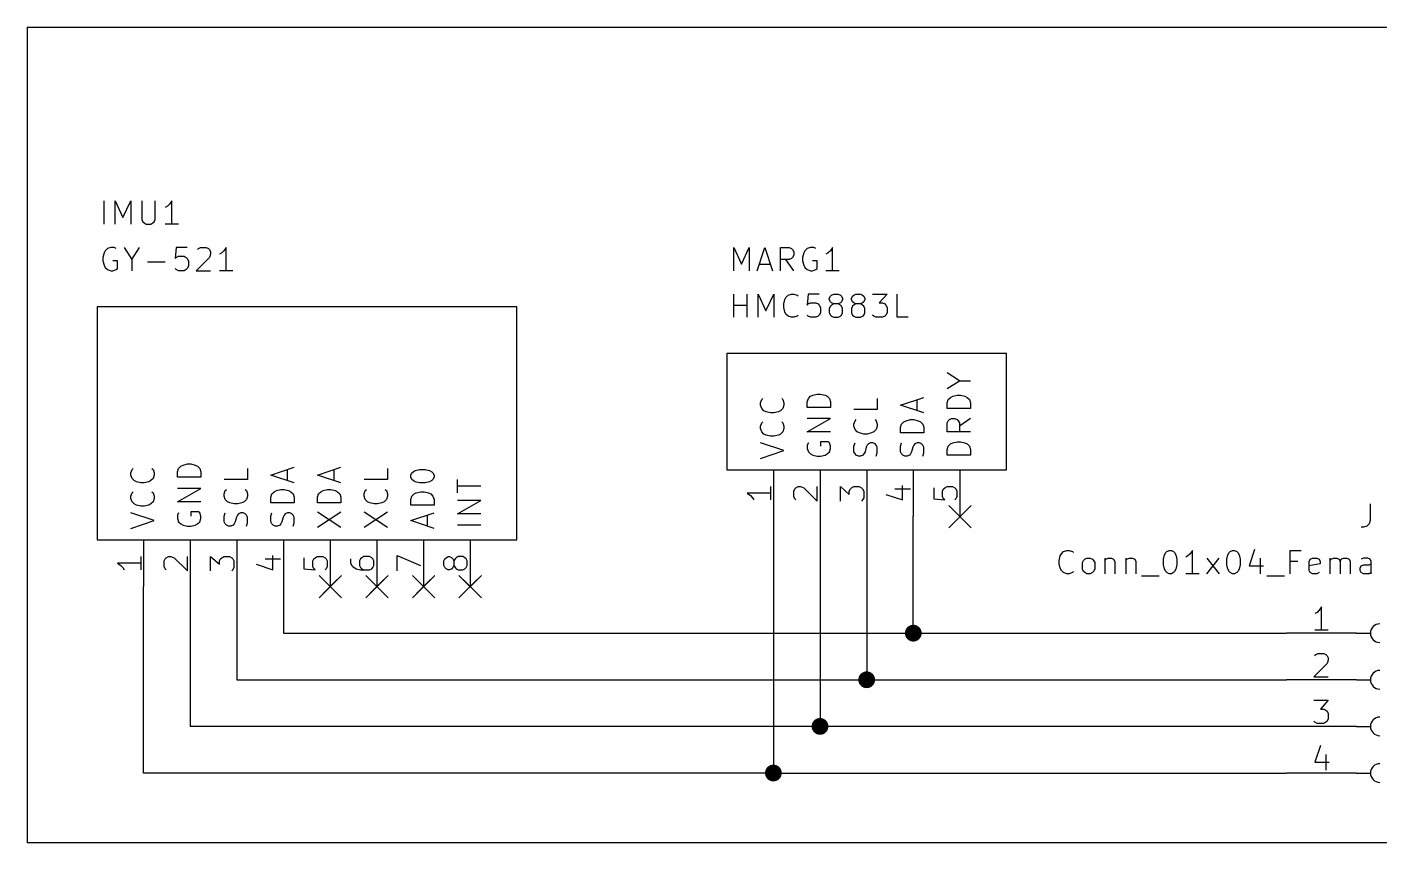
# Model space of a CAD drawing. Extents: x -4.8 to 16.7, y -9.4 to 5.7.
# Drawn here: x -4.72 to 1.8, y -2.07 to 1.87 of the extents above; entities that cross this region are included whole.
import ezdxf

# ---------------------------------------------------------------- set-up
doc = ezdxf.new("R2010")
doc.units = 0
doc.header["$MEASUREMENT"] = 0
for name, color, linetype in [('BLUE2', 5, 'CONTINUOUS'), ('BLUE3', 171, 'CONTINUOUS'), ('CYAN2', 4, 'CONTINUOUS'), ('RED2', 1, 'CONTINUOUS'), ('RED3', 11, 'CONTINUOUS')]:
    doc.layers.add(name, color=color, linetype=linetype)
doc.layers.add('GREEN3', color=91, linetype='CONTINUOUS', lineweight=30)

msp = doc.modelspace()

# ---------------------------------------------------------------- linework, layer by layer
at = {"layer": 'BLUE2', "linetype": 'Continuous'}
for p, q in [((-0.2767, -0.4382), (-0.1687, -0.5462)), ((-0.1687, -0.4382), (-0.2767, -0.5462)), ((-3.3142, -0.7757), (-3.2062, -0.8837)), ((-3.2062, -0.7757), (-3.3142, -0.8837)), ((-3.0892, -0.7757), (-2.9812, -0.8837)), ((-2.9812, -0.7757), (-3.0892, -0.8837)), ((-2.8642, -0.7757), (-2.7562, -0.8837)), ((-2.7562, -0.7757), (-2.8642, -0.8837)), ((-2.6392, -0.7757), (-2.5312, -0.8837)), ((-2.5312, -0.7757), (-2.6392, -0.8837))]:
    msp.add_line(p, q, dxfattribs=at)
at = {"layer": 'BLUE3'}
for p, q in [((-4.7227, 1.8703), (2.2523, 1.8703)), ((-4.7227, 1.8703), (-4.7227, -2.0672)), ((2.2523, -2.0672), (-4.7227, -2.0672))]:
    msp.add_line(p, q, dxfattribs=at)
at = {"layer": 'CYAN2', "linetype": 'Continuous'}
for p, q in [((-4.3513, 0.9195), (-4.3513, 1.032)), ((-4.2978, 0.9195), (-4.2978, 1.032)), ((-4.2978, 1.032), (-4.2603, 0.9516)), ((-4.2603, 0.9516), (-4.2228, 1.032)), ((-4.2228, 1.032), (-4.2228, 0.9195)), ((-4.1692, 1.032), (-4.1692, 0.9409)), ((-4.1049, 0.9409), (-4.1049, 1.032)), ((-4.046, 1.0052), (-4.0567, 0.9998)), ((-4.0353, 1.0159), (-4.046, 1.0052)), ((-4.0246, 1.032), (-4.0353, 1.0159)), ((-4.0246, 0.9195), (-4.0246, 1.032)), ((-4.1692, 0.9409), (-4.1638, 0.9302)), ((-4.1638, 0.9302), (-4.1585, 0.9248)), ((-4.1585, 0.9248), (-4.1478, 0.9195)), ((-4.1478, 0.9195), (-4.1263, 0.9195)), ((-4.1263, 0.9195), (-4.1156, 0.9248)), ((-4.1156, 0.9248), (-4.1103, 0.9302)), ((-4.1103, 0.9302), (-4.1049, 0.9409)), ((-3.9924, 0.9195), (-4.0567, 0.9195)), ((-4.346, 0.7909), (-4.3513, 0.7802)), ((-4.3353, 0.8016), (-4.346, 0.7909)), ((-4.3192, 0.807), (-4.3353, 0.8016)), ((-4.3031, 0.807), (-4.3192, 0.807)), ((-4.2924, 0.8016), (-4.3031, 0.807)), ((-4.2549, 0.807), (-4.2174, 0.748)), ((-4.2174, 0.748), (-4.1799, 0.807)), ((-4.0031, 0.807), (-4.0085, 0.7534)), ((-3.9496, 0.807), (-4.0031, 0.807)), ((-3.9013, 0.7963), (-3.896, 0.8016)), ((-3.896, 0.8016), (-3.8853, 0.807)), ((-3.8853, 0.807), (-3.8585, 0.807)), ((-3.8585, 0.807), (-3.8478, 0.8016)), ((-3.8478, 0.8016), (-3.8424, 0.7963)), ((-3.8424, 0.7963), (-3.8371, 0.7855)), ((-3.8371, 0.7855), (-3.8371, 0.7748)), ((-3.7728, 0.7909), (-3.7835, 0.7802)), ((-3.7621, 0.807), (-3.7728, 0.7909)), ((-3.7621, 0.6945), (-3.7621, 0.807)), ((-1.3138, 0.6945), (-1.3138, 0.807)), ((-1.3138, 0.807), (-1.2764, 0.7266)), ((-1.2764, 0.7266), (-1.2388, 0.807)), ((-1.2388, 0.807), (-1.2388, 0.6945)), ((-1.2013, 0.6945), (-1.1639, 0.807)), ((-1.1639, 0.807), (-1.1263, 0.6945)), ((-1.0888, 0.6945), (-1.0888, 0.807)), ((-1.0888, 0.807), (-1.046, 0.807)), ((-1.046, 0.807), (-1.0353, 0.8016)), ((-1.0353, 0.8016), (-1.0299, 0.7963)), ((-1.0299, 0.7963), (-1.0246, 0.7855)), ((-1.0246, 0.7855), (-1.0246, 0.7695)), ((-0.971, 0.7909), (-0.9763, 0.7802)), ((-0.9603, 0.8016), (-0.971, 0.7909)), ((-0.9442, 0.807), (-0.9603, 0.8016)), ((-0.9281, 0.807), (-0.9442, 0.807)), ((-0.9174, 0.8016), (-0.9281, 0.807)), ((-0.8478, 0.7909), (-0.8585, 0.7802)), ((-0.8371, 0.807), (-0.8478, 0.7909)), ((-0.8371, 0.6945), (-0.8371, 0.807)), ((-4.3513, 0.7802), (-4.3567, 0.7588)), ((-4.3567, 0.7588), (-4.3567, 0.7427)), ((-4.3567, 0.7427), (-4.3513, 0.7212)), ((-4.3513, 0.7212), (-4.346, 0.7105)), ((-4.2871, 0.7427), (-4.3085, 0.7427)), ((-4.2871, 0.7052), (-4.2871, 0.7427)), ((-4.2174, 0.748), (-4.2174, 0.6945)), ((-4.1424, 0.7373), (-4.0567, 0.7373)), ((-4.0085, 0.7534), (-4.0031, 0.7588)), ((-4.0031, 0.7588), (-3.9924, 0.7641)), ((-3.9924, 0.7641), (-3.9656, 0.7641)), ((-3.9656, 0.7641), (-3.9549, 0.7588)), ((-3.9549, 0.7588), (-3.9496, 0.7534)), ((-3.9496, 0.7534), (-3.9442, 0.7427)), ((-3.9442, 0.7427), (-3.9442, 0.7159)), ((-3.8424, 0.7588), (-3.9067, 0.6945)), ((-3.8371, 0.7748), (-3.8424, 0.7588)), ((-3.7835, 0.7802), (-3.7942, 0.7748)), ((-1.1906, 0.7266), (-1.1371, 0.7266)), ((-1.046, 0.748), (-1.0888, 0.748)), ((-1.0246, 0.6945), (-1.0621, 0.748)), ((-1.0353, 0.7534), (-1.046, 0.748)), ((-1.0299, 0.7588), (-1.0353, 0.7534)), ((-1.0246, 0.7695), (-1.0299, 0.7588)), ((-0.9763, 0.7802), (-0.9817, 0.7588)), ((-0.9817, 0.7588), (-0.9817, 0.7427)), ((-0.9817, 0.7427), (-0.9763, 0.7212)), ((-0.9763, 0.7212), (-0.971, 0.7105)), ((-0.9121, 0.7427), (-0.9335, 0.7427)), ((-0.9121, 0.7052), (-0.9121, 0.7427)), ((-0.8585, 0.7802), (-0.8692, 0.7748)), ((-4.346, 0.7105), (-4.3353, 0.6998)), ((-4.3353, 0.6998), (-4.3192, 0.6945)), ((-4.3192, 0.6945), (-4.3085, 0.6945)), ((-4.3085, 0.6945), (-4.2924, 0.6998)), ((-4.2924, 0.6998), (-4.2871, 0.7052)), ((-4.0031, 0.6998), (-4.0085, 0.7052)), ((-3.9924, 0.6945), (-4.0031, 0.6998)), ((-3.9656, 0.6945), (-3.9924, 0.6945)), ((-3.9549, 0.6998), (-3.9656, 0.6945)), ((-3.9496, 0.7052), (-3.9549, 0.6998)), ((-3.9442, 0.7159), (-3.9496, 0.7052)), ((-3.9067, 0.6945), (-3.8371, 0.6945)), ((-3.7299, 0.6945), (-3.7942, 0.6945)), ((-0.971, 0.7105), (-0.9603, 0.6998)), ((-0.9603, 0.6998), (-0.9442, 0.6945)), ((-0.9442, 0.6945), (-0.9335, 0.6945)), ((-0.9335, 0.6945), (-0.9174, 0.6998)), ((-0.9174, 0.6998), (-0.9121, 0.7052)), ((-0.8049, 0.6945), (-0.8692, 0.6945)), ((-1.3138, 0.4695), (-1.3138, 0.582)), ((-1.3138, 0.5284), (-1.2496, 0.5284)), ((-1.2496, 0.4695), (-1.2496, 0.582)), ((-1.196, 0.4695), (-1.196, 0.582)), ((-1.196, 0.582), (-1.1585, 0.5016)), ((-1.1585, 0.5016), (-1.121, 0.582)), ((-1.121, 0.582), (-1.121, 0.4695)), ((-1.0728, 0.5338), (-1.0674, 0.5552)), ((-1.0728, 0.5177), (-1.0728, 0.5338)), ((-1.0674, 0.5552), (-1.0621, 0.5659)), ((-1.0621, 0.5659), (-1.0514, 0.5766)), ((-1.0514, 0.5766), (-1.0353, 0.582)), ((-1.0353, 0.582), (-1.0246, 0.582)), ((-1.0246, 0.582), (-1.0085, 0.5766)), ((-1.0085, 0.5766), (-1.0031, 0.5713)), ((-0.9549, 0.582), (-0.9603, 0.5284)), ((-0.9603, 0.5284), (-0.9549, 0.5338)), ((-0.9013, 0.582), (-0.9549, 0.582)), ((-0.9549, 0.5338), (-0.9442, 0.5391)), ((-0.9442, 0.5391), (-0.9174, 0.5391)), ((-0.9174, 0.5391), (-0.9067, 0.5338)), ((-0.9067, 0.5338), (-0.9013, 0.5284)), ((-0.9013, 0.5284), (-0.896, 0.5177)), ((-0.8531, 0.5605), (-0.8478, 0.5713)), ((-0.8531, 0.5552), (-0.8531, 0.5605)), ((-0.8478, 0.5445), (-0.8531, 0.5552)), ((-0.8478, 0.523), (-0.8531, 0.5123)), ((-0.8478, 0.5713), (-0.8424, 0.5766)), ((-0.8424, 0.5391), (-0.8478, 0.5445)), ((-0.8424, 0.5284), (-0.8478, 0.523)), ((-0.8424, 0.5766), (-0.8317, 0.582)), ((-0.8317, 0.5338), (-0.8424, 0.5391)), ((-0.8317, 0.5338), (-0.8424, 0.5284)), ((-0.8317, 0.582), (-0.8103, 0.582)), ((-0.8103, 0.5338), (-0.8317, 0.5338)), ((-0.8103, 0.582), (-0.7996, 0.5766)), ((-0.7996, 0.5391), (-0.8103, 0.5338)), ((-0.7996, 0.5284), (-0.8103, 0.5338)), ((-0.7996, 0.5766), (-0.7942, 0.5713)), ((-0.7942, 0.5445), (-0.7996, 0.5391)), ((-0.7942, 0.523), (-0.7996, 0.5284)), ((-0.7942, 0.5713), (-0.7888, 0.5605)), ((-0.7888, 0.5552), (-0.7942, 0.5445)), ((-0.7888, 0.5123), (-0.7942, 0.523)), ((-0.7888, 0.5605), (-0.7888, 0.5552)), ((-0.746, 0.5605), (-0.7406, 0.5713)), ((-0.746, 0.5552), (-0.746, 0.5605)), ((-0.7406, 0.5445), (-0.746, 0.5552)), ((-0.7406, 0.523), (-0.746, 0.5123)), ((-0.7406, 0.5713), (-0.7353, 0.5766)), ((-0.7353, 0.5391), (-0.7406, 0.5445)), ((-0.7353, 0.5284), (-0.7406, 0.523)), ((-0.7353, 0.5766), (-0.7246, 0.582)), ((-0.7246, 0.5338), (-0.7353, 0.5391)), ((-0.7246, 0.5338), (-0.7353, 0.5284)), ((-0.7246, 0.582), (-0.7031, 0.582)), ((-0.7031, 0.5338), (-0.7246, 0.5338)), ((-0.7031, 0.582), (-0.6924, 0.5766)), ((-0.6924, 0.5391), (-0.7031, 0.5338)), ((-0.6924, 0.5284), (-0.7031, 0.5338)), ((-0.6924, 0.5766), (-0.6871, 0.5713)), ((-0.6871, 0.5445), (-0.6924, 0.5391)), ((-0.6871, 0.523), (-0.6924, 0.5284)), ((-0.6871, 0.5713), (-0.6817, 0.5605)), ((-0.6817, 0.5552), (-0.6871, 0.5445)), ((-0.6817, 0.5123), (-0.6871, 0.523)), ((-0.6817, 0.5605), (-0.6817, 0.5552)), ((-0.6442, 0.582), (-0.5746, 0.582)), ((-0.5746, 0.582), (-0.6121, 0.5391)), ((-0.6121, 0.5391), (-0.596, 0.5391)), ((-0.596, 0.5391), (-0.5853, 0.5338)), ((-0.5853, 0.5338), (-0.5799, 0.5284)), ((-0.5799, 0.5284), (-0.5746, 0.5177)), ((-0.5263, 0.4695), (-0.5263, 0.582)), ((-1.0674, 0.4962), (-1.0728, 0.5177)), ((-1.0621, 0.4855), (-1.0674, 0.4962)), ((-1.0514, 0.4748), (-1.0621, 0.4855)), ((-1.0353, 0.4695), (-1.0514, 0.4748)), ((-1.0246, 0.4695), (-1.0353, 0.4695)), ((-1.0085, 0.4748), (-1.0246, 0.4695)), ((-1.0031, 0.4802), (-1.0085, 0.4748)), ((-0.9549, 0.4748), (-0.9603, 0.4802)), ((-0.9442, 0.4695), (-0.9549, 0.4748)), ((-0.9174, 0.4695), (-0.9442, 0.4695)), ((-0.9067, 0.4748), (-0.9174, 0.4695)), ((-0.9013, 0.4802), (-0.9067, 0.4748)), ((-0.896, 0.4909), (-0.9013, 0.4802)), ((-0.896, 0.5177), (-0.896, 0.4909)), ((-0.8531, 0.5123), (-0.8531, 0.4909)), ((-0.8531, 0.4909), (-0.8478, 0.4802)), ((-0.8478, 0.4802), (-0.8424, 0.4748)), ((-0.8424, 0.4748), (-0.8317, 0.4695)), ((-0.8317, 0.4695), (-0.8103, 0.4695)), ((-0.8103, 0.4695), (-0.7996, 0.4748)), ((-0.7996, 0.4748), (-0.7942, 0.4802)), ((-0.7942, 0.4802), (-0.7888, 0.4909)), ((-0.7888, 0.4909), (-0.7888, 0.5123)), ((-0.746, 0.5123), (-0.746, 0.4909)), ((-0.746, 0.4909), (-0.7406, 0.4802)), ((-0.7406, 0.4802), (-0.7353, 0.4748)), ((-0.7353, 0.4748), (-0.7246, 0.4695)), ((-0.7246, 0.4695), (-0.7031, 0.4695)), ((-0.7031, 0.4695), (-0.6924, 0.4748)), ((-0.6924, 0.4748), (-0.6871, 0.4802)), ((-0.6871, 0.4802), (-0.6817, 0.4909)), ((-0.6817, 0.4909), (-0.6817, 0.5123)), ((-0.6388, 0.4748), (-0.6442, 0.4802)), ((-0.6281, 0.4695), (-0.6388, 0.4748)), ((-0.596, 0.4695), (-0.6281, 0.4695)), ((-0.5853, 0.4748), (-0.596, 0.4695)), ((-0.5799, 0.4802), (-0.5853, 0.4748)), ((-0.5746, 0.4909), (-0.5799, 0.4802)), ((-0.5746, 0.5177), (-0.5746, 0.4909)), ((-0.4728, 0.4695), (-0.5263, 0.4695)), ((-0.2253, 0.1636), (-0.2843, 0.2011)), ((-0.2843, 0.1261), (-0.2253, 0.1636)), ((-0.2253, 0.1636), (-0.1718, 0.1636)), ((-1.1843, 0.0564), (-1.1789, 0.0725)), ((-1.1789, 0.0725), (-1.1735, 0.0778)), ((-1.0825, 0.0778), (-1.0771, 0.0725)), ((-1.0771, 0.0725), (-1.0718, 0.0564)), ((-0.9593, 0.0618), (-0.9539, 0.0778)), ((-0.9539, 0.0778), (-0.9432, 0.0886)), ((-0.9432, 0.0886), (-0.9325, 0.0939)), ((-0.9325, 0.0939), (-0.911, 0.0993)), ((-0.911, 0.0993), (-0.895, 0.0993)), ((-0.895, 0.0993), (-0.8736, 0.0939)), ((-0.8736, 0.0939), (-0.8628, 0.0886)), ((-0.8628, 0.0886), (-0.8521, 0.0778)), ((-0.8521, 0.0778), (-0.8468, 0.0618)), ((-0.6218, 0.0778), (-0.6218, 0.0243)), ((-0.5093, 0.0457), (-0.3968, 0.0832)), ((-0.4289, 0.0189), (-0.4289, 0.0725)), ((-0.2843, 0.0564), (-0.2789, 0.0725)), ((-0.2789, 0.0725), (-0.2682, 0.0832)), ((-0.2682, 0.0832), (-0.2575, 0.0886)), ((-0.2575, 0.0886), (-0.236, 0.0939)), ((-0.236, 0.0939), (-0.22, 0.0939)), ((-0.22, 0.0939), (-0.1986, 0.0886)), ((-0.1986, 0.0886), (-0.1878, 0.0832)), ((-0.1878, 0.0832), (-0.1771, 0.0725)), ((-0.1771, 0.0725), (-0.1718, 0.0564)), ((-1.1843, 0.0457), (-1.1843, 0.0564)), ((-1.1789, 0.0296), (-1.1843, 0.0457)), ((-1.1682, 0.0189), (-1.1789, 0.0296)), ((-1.1575, 0.0136), (-1.1682, 0.0189)), ((-1.136, 0.0082), (-1.1575, 0.0136)), ((-1.12, 0.0082), (-1.136, 0.0082)), ((-1.0986, 0.0136), (-1.12, 0.0082)), ((-1.0878, 0.0189), (-1.0986, 0.0136)), ((-1.0771, 0.0296), (-1.0878, 0.0189)), ((-1.0718, 0.0457), (-1.0771, 0.0296)), ((-1.0718, 0.0564), (-1.0718, 0.0457)), ((-0.9593, 0.035), (-0.9593, 0.0618)), ((-0.8468, 0.035), (-0.9593, 0.035)), ((-0.8468, 0.0618), (-0.8468, 0.035)), ((-0.6218, 0.0243), (-0.7343, 0.0243)), ((-0.3968, 0.0082), (-0.5093, 0.0457)), ((-0.2843, 0.0296), (-0.2843, 0.0564)), ((-0.1718, 0.0296), (-0.2843, 0.0296)), ((-0.1718, 0.0564), (-0.1718, 0.0296)), ((-1.1843, -0.0561), (-1.1789, -0.04)), ((-1.1843, -0.0668), (-1.1843, -0.0561)), ((-1.1789, -0.04), (-1.1735, -0.0347)), ((-1.0825, -0.0347), (-1.0771, -0.04)), ((-1.0771, -0.04), (-1.0718, -0.0561)), ((-1.0718, -0.0561), (-1.0718, -0.0668)), ((-0.9593, -0.0829), (-0.8468, -0.0186)), ((-0.8468, -0.0186), (-0.9593, -0.0186)), ((-0.7343, -0.0454), (-0.7289, -0.0293)), ((-0.7343, -0.0561), (-0.7343, -0.0454)), ((-0.7289, -0.0721), (-0.7343, -0.0561)), ((-0.7289, -0.0293), (-0.7235, -0.0239)), ((-0.6325, -0.0239), (-0.6271, -0.0293)), ((-0.6271, -0.0293), (-0.6218, -0.0454)), ((-0.6218, -0.0561), (-0.6271, -0.0721)), ((-0.6218, -0.0454), (-0.6218, -0.0561)), ((-0.5093, -0.0614), (-0.5039, -0.0454)), ((-0.5093, -0.0882), (-0.5093, -0.0614)), ((-0.5039, -0.0454), (-0.4932, -0.0347)), ((-0.4932, -0.0347), (-0.4825, -0.0293)), ((-0.4825, -0.0293), (-0.461, -0.0239)), ((-0.461, -0.0239), (-0.445, -0.0239)), ((-0.445, -0.0239), (-0.4236, -0.0293)), ((-0.4236, -0.0293), (-0.4128, -0.0347)), ((-0.4128, -0.0347), (-0.4021, -0.0454)), ((-0.4021, -0.0454), (-0.3968, -0.0614)), ((-0.3968, -0.0614), (-0.3968, -0.0882)), ((-0.2843, -0.04), (-0.2789, -0.0293)), ((-0.2843, -0.0829), (-0.2843, -0.04)), ((-0.2789, -0.0293), (-0.2735, -0.0239)), ((-0.2735, -0.0239), (-0.2628, -0.0186)), ((-0.2628, -0.0186), (-0.2468, -0.0186)), ((-0.2468, -0.0186), (-0.236, -0.0239)), ((-0.236, -0.0239), (-0.2307, -0.0293)), ((-0.2307, -0.0293), (-0.2253, -0.04)), ((-0.1718, -0.0186), (-0.2253, -0.0561)), ((-0.2253, -0.04), (-0.2253, -0.0829)), ((-1.1789, -0.0829), (-1.1843, -0.0668)), ((-1.1682, -0.0936), (-1.1789, -0.0829)), ((-1.1575, -0.0989), (-1.1682, -0.0936)), ((-1.136, -0.1043), (-1.1575, -0.0989)), ((-1.12, -0.1043), (-1.136, -0.1043)), ((-1.0986, -0.0989), (-1.12, -0.1043)), ((-1.0878, -0.0936), (-1.0986, -0.0989)), ((-1.0771, -0.0829), (-1.0878, -0.0936)), ((-1.0718, -0.0668), (-1.0771, -0.0829)), ((-0.8468, -0.0829), (-0.9593, -0.0829)), ((-0.7182, -0.0829), (-0.7289, -0.0721)), ((-0.7075, -0.0882), (-0.7182, -0.0829)), ((-0.686, -0.0936), (-0.7075, -0.0882)), ((-0.67, -0.0936), (-0.686, -0.0936)), ((-0.6486, -0.0882), (-0.67, -0.0936)), ((-0.6378, -0.0829), (-0.6486, -0.0882)), ((-0.6271, -0.0721), (-0.6378, -0.0829)), ((-0.3968, -0.0882), (-0.5093, -0.0882)), ((-0.1718, -0.0829), (-0.2843, -0.0829)), ((-1.0718, -0.1739), (-1.1843, -0.1364)), ((-1.1843, -0.2114), (-1.0718, -0.1739)), ((-0.9539, -0.1364), (-0.9593, -0.1472)), ((-0.9593, -0.1472), (-0.9593, -0.1632)), ((-0.9593, -0.1632), (-0.9539, -0.1793)), ((-0.9539, -0.1793), (-0.9432, -0.19)), ((-0.9432, -0.19), (-0.9325, -0.1954)), ((-0.9325, -0.1954), (-0.911, -0.2007)), ((-0.8575, -0.1311), (-0.895, -0.1311)), ((-0.895, -0.1311), (-0.895, -0.1525)), ((-0.895, -0.2007), (-0.8736, -0.1954)), ((-0.8736, -0.1954), (-0.8628, -0.19)), ((-0.8628, -0.19), (-0.8521, -0.1793)), ((-0.8521, -0.1364), (-0.8575, -0.1311)), ((-0.8468, -0.1525), (-0.8521, -0.1364)), ((-0.8521, -0.1793), (-0.8468, -0.1632)), ((-0.8468, -0.1632), (-0.8468, -0.1525)), ((-0.7343, -0.1525), (-0.7289, -0.1364)), ((-0.7343, -0.1793), (-0.7343, -0.1525)), ((-0.7289, -0.19), (-0.7343, -0.1793)), ((-0.7235, -0.1954), (-0.7289, -0.19)), ((-0.7128, -0.2007), (-0.7235, -0.1954)), ((-0.6914, -0.1954), (-0.7021, -0.2007)), ((-0.686, -0.19), (-0.6914, -0.1954)), ((-0.6807, -0.1793), (-0.686, -0.19)), ((-0.6753, -0.1579), (-0.6807, -0.1793)), ((-0.67, -0.1472), (-0.6753, -0.1579)), ((-0.6646, -0.1418), (-0.67, -0.1472)), ((-0.6539, -0.1364), (-0.6646, -0.1418)), ((-0.6432, -0.1364), (-0.6539, -0.1364)), ((-0.6325, -0.1418), (-0.6432, -0.1364)), ((-0.6271, -0.1472), (-0.6325, -0.1418)), ((-0.6218, -0.1579), (-0.6271, -0.1472)), ((-0.6271, -0.2007), (-0.6218, -0.1846)), ((-0.6218, -0.1846), (-0.6218, -0.1579)), ((-0.5093, -0.1525), (-0.5039, -0.1364)), ((-0.5093, -0.1793), (-0.5093, -0.1525)), ((-0.5039, -0.19), (-0.5093, -0.1793)), ((-0.4985, -0.1954), (-0.5039, -0.19)), ((-0.4878, -0.2007), (-0.4985, -0.1954)), ((-0.4664, -0.1954), (-0.4771, -0.2007)), ((-0.461, -0.19), (-0.4664, -0.1954)), ((-0.4557, -0.1793), (-0.461, -0.19)), ((-0.4503, -0.1579), (-0.4557, -0.1793)), ((-0.445, -0.1472), (-0.4503, -0.1579)), ((-0.4396, -0.1418), (-0.445, -0.1472)), ((-0.4289, -0.1364), (-0.4396, -0.1418)), ((-0.4182, -0.1364), (-0.4289, -0.1364)), ((-0.4075, -0.1418), (-0.4182, -0.1364)), ((-0.4021, -0.1472), (-0.4075, -0.1418)), ((-0.3968, -0.1579), (-0.4021, -0.1472)), ((-0.4021, -0.2007), (-0.3968, -0.1846)), ((-0.3968, -0.1846), (-0.3968, -0.1579)), ((-0.2843, -0.1686), (-0.2789, -0.1525)), ((-0.2843, -0.1954), (-0.2843, -0.1686)), ((-0.1718, -0.1954), (-0.2843, -0.1954)), ((-0.2789, -0.1525), (-0.2682, -0.1418)), ((-0.2682, -0.1418), (-0.2575, -0.1364)), ((-0.2575, -0.1364), (-0.236, -0.1311)), ((-0.236, -0.1311), (-0.22, -0.1311)), ((-0.22, -0.1311), (-0.1986, -0.1364)), ((-0.1986, -0.1364), (-0.1878, -0.1418)), ((-0.1878, -0.1418), (-0.1771, -0.1525)), ((-0.1771, -0.1525), (-0.1718, -0.1686)), ((-0.1718, -0.1686), (-0.1718, -0.1954)), ((-4.2164, -0.265), (-4.2111, -0.2597)), ((-4.12, -0.2597), (-4.1146, -0.265)), ((-3.9968, -0.2757), (-3.9914, -0.2597)), ((-3.9914, -0.2597), (-3.9807, -0.2489)), ((-3.9807, -0.2489), (-3.97, -0.2436)), ((-3.97, -0.2436), (-3.9485, -0.2382)), ((-3.9485, -0.2382), (-3.9325, -0.2382)), ((-3.9325, -0.2382), (-3.9111, -0.2436)), ((-3.9111, -0.2436), (-3.9003, -0.2489)), ((-3.9003, -0.2489), (-3.8896, -0.2597)), ((-3.8896, -0.2597), (-3.8843, -0.2757)), ((-3.6593, -0.2597), (-3.6593, -0.3132)), ((-3.5468, -0.2918), (-3.4343, -0.2543)), ((-3.3218, -0.2918), (-3.2093, -0.2543)), ((-2.9843, -0.2597), (-2.9843, -0.3132)), ((-0.911, -0.2007), (-0.895, -0.2007)), ((-0.7021, -0.2007), (-0.7128, -0.2007)), ((-0.4771, -0.2007), (-0.4878, -0.2007)), ((-4.2218, -0.2811), (-4.2164, -0.265)), ((-4.2218, -0.2918), (-4.2218, -0.2811)), ((-4.2164, -0.3079), (-4.2218, -0.2918)), ((-4.2057, -0.3186), (-4.2164, -0.3079)), ((-4.195, -0.3239), (-4.2057, -0.3186)), ((-4.1735, -0.3293), (-4.195, -0.3239)), ((-4.136, -0.3239), (-4.1575, -0.3293)), ((-4.1253, -0.3186), (-4.136, -0.3239)), ((-4.1146, -0.3079), (-4.1253, -0.3186)), ((-4.1146, -0.265), (-4.1093, -0.2811)), ((-4.1093, -0.2918), (-4.1146, -0.3079)), ((-4.1093, -0.2811), (-4.1093, -0.2918)), ((-3.9968, -0.3025), (-3.9968, -0.2757)), ((-3.8843, -0.3025), (-3.9968, -0.3025)), ((-3.8843, -0.2757), (-3.8843, -0.3025)), ((-3.6593, -0.3132), (-3.7718, -0.3132)), ((-3.4343, -0.3293), (-3.5468, -0.2918)), ((-3.4664, -0.3186), (-3.4664, -0.265)), ((-3.2093, -0.3293), (-3.3218, -0.2918)), ((-3.2414, -0.3186), (-3.2414, -0.265)), ((-2.9843, -0.3132), (-3.0968, -0.3132)), ((-2.8718, -0.2918), (-2.8664, -0.2811)), ((-2.8718, -0.3025), (-2.8718, -0.2918)), ((-2.8664, -0.3132), (-2.8718, -0.3025)), ((-2.8664, -0.2811), (-2.861, -0.2757)), ((-2.861, -0.3186), (-2.8664, -0.3132)), ((-2.861, -0.2757), (-2.8503, -0.2704)), ((-2.8503, -0.3239), (-2.861, -0.3186)), ((-2.8503, -0.2704), (-2.8289, -0.265)), ((-2.8289, -0.3293), (-2.8503, -0.3239)), ((-2.8289, -0.265), (-2.8021, -0.265)), ((-2.8021, -0.265), (-2.7807, -0.2704)), ((-2.7807, -0.3239), (-2.8021, -0.3293)), ((-2.7807, -0.2704), (-2.77, -0.2757)), ((-2.77, -0.3186), (-2.7807, -0.3239)), ((-2.77, -0.2757), (-2.7646, -0.2811)), ((-2.7646, -0.3132), (-2.77, -0.3186)), ((-2.7646, -0.2811), (-2.7593, -0.2918)), ((-2.7593, -0.3025), (-2.7646, -0.3132)), ((-2.7593, -0.2918), (-2.7593, -0.3025)), ((-2.6468, -0.3775), (-2.6468, -0.3132)), ((-4.2218, -0.3936), (-4.2164, -0.3775)), ((-4.2164, -0.3775), (-4.2111, -0.3722)), ((-4.1575, -0.3293), (-4.1735, -0.3293)), ((-4.12, -0.3722), (-4.1146, -0.3775)), ((-4.1146, -0.3775), (-4.1093, -0.3936)), ((-3.9968, -0.4204), (-3.8843, -0.3561)), ((-3.8843, -0.3561), (-3.9968, -0.3561)), ((-3.7718, -0.3829), (-3.7664, -0.3668)), ((-3.7718, -0.3936), (-3.7718, -0.3829)), ((-3.7664, -0.3668), (-3.761, -0.3614)), ((-3.67, -0.3614), (-3.6646, -0.3668)), ((-3.6646, -0.3668), (-3.6593, -0.3829)), ((-3.6593, -0.3829), (-3.6593, -0.3936)), ((-3.5468, -0.3989), (-3.5414, -0.3829)), ((-3.5414, -0.3829), (-3.5307, -0.3722)), ((-3.5307, -0.3722), (-3.52, -0.3668)), ((-3.52, -0.3668), (-3.4985, -0.3614)), ((-3.4985, -0.3614), (-3.4825, -0.3614)), ((-3.4825, -0.3614), (-3.4611, -0.3668)), ((-3.4611, -0.3668), (-3.4503, -0.3722)), ((-3.4503, -0.3722), (-3.4396, -0.3829)), ((-3.4396, -0.3829), (-3.4343, -0.3989)), ((-3.3218, -0.3989), (-3.3164, -0.3829)), ((-3.3164, -0.3829), (-3.3057, -0.3722)), ((-3.3057, -0.3722), (-3.295, -0.3668)), ((-3.295, -0.3668), (-3.2735, -0.3614)), ((-3.2735, -0.3614), (-3.2575, -0.3614)), ((-3.2575, -0.3614), (-3.2361, -0.3668)), ((-3.2361, -0.3668), (-3.2253, -0.3722)), ((-3.2253, -0.3722), (-3.2146, -0.3829)), ((-3.2146, -0.3829), (-3.2093, -0.3989)), ((-3.0968, -0.3829), (-3.0914, -0.3668)), ((-3.0968, -0.3936), (-3.0968, -0.3829)), ((-3.0914, -0.3668), (-3.086, -0.3614)), ((-2.995, -0.3614), (-2.9896, -0.3668)), ((-2.9896, -0.3668), (-2.9843, -0.3829)), ((-2.9843, -0.3829), (-2.9843, -0.3936)), ((-2.8664, -0.3936), (-2.8557, -0.3829)), ((-2.8557, -0.3829), (-2.845, -0.3775)), ((-2.845, -0.3775), (-2.8235, -0.3722)), ((-2.8021, -0.3293), (-2.8289, -0.3293)), ((-2.8235, -0.3722), (-2.8075, -0.3722)), ((-2.8075, -0.3722), (-2.7861, -0.3775)), ((-2.7861, -0.3775), (-2.7753, -0.3829)), ((-2.7753, -0.3829), (-2.7646, -0.3936)), ((-2.5343, -0.3454), (-2.6468, -0.3454)), ((-4.2218, -0.4043), (-4.2218, -0.3936)), ((-4.2164, -0.4204), (-4.2218, -0.4043)), ((-4.2057, -0.4311), (-4.2164, -0.4204)), ((-4.195, -0.4364), (-4.2057, -0.4311)), ((-4.1735, -0.4418), (-4.195, -0.4364)), ((-4.1575, -0.4418), (-4.1735, -0.4418)), ((-4.136, -0.4364), (-4.1575, -0.4418)), ((-4.1253, -0.4311), (-4.136, -0.4364)), ((-4.1146, -0.4204), (-4.1253, -0.4311)), ((-4.1093, -0.4043), (-4.1146, -0.4204)), ((-4.1093, -0.3936), (-4.1093, -0.4043)), ((-3.8843, -0.4204), (-3.9968, -0.4204)), ((-3.7664, -0.4096), (-3.7718, -0.3936)), ((-3.7557, -0.4204), (-3.7664, -0.4096)), ((-3.745, -0.4257), (-3.7557, -0.4204)), ((-3.7235, -0.4311), (-3.745, -0.4257)), ((-3.7075, -0.4311), (-3.7235, -0.4311)), ((-3.6861, -0.4257), (-3.7075, -0.4311)), ((-3.6753, -0.4204), (-3.6861, -0.4257)), ((-3.6646, -0.4096), (-3.6753, -0.4204)), ((-3.6593, -0.3936), (-3.6646, -0.4096)), ((-3.5468, -0.4257), (-3.5468, -0.3989)), ((-3.4343, -0.4257), (-3.5468, -0.4257)), ((-3.4343, -0.3989), (-3.4343, -0.4257)), ((-3.3218, -0.4257), (-3.3218, -0.3989)), ((-3.2093, -0.4257), (-3.3218, -0.4257)), ((-3.2093, -0.3989), (-3.2093, -0.4257)), ((-3.0914, -0.4096), (-3.0968, -0.3936)), ((-3.0807, -0.4204), (-3.0914, -0.4096)), ((-3.07, -0.4257), (-3.0807, -0.4204)), ((-3.0485, -0.4311), (-3.07, -0.4257)), ((-3.0325, -0.4311), (-3.0485, -0.4311)), ((-3.0111, -0.4257), (-3.0325, -0.4311)), ((-3.0003, -0.4204), (-3.0111, -0.4257)), ((-2.9896, -0.4096), (-3.0003, -0.4204)), ((-2.9843, -0.3936), (-2.9896, -0.4096)), ((-2.8718, -0.4096), (-2.8664, -0.3936)), ((-2.8718, -0.4364), (-2.8718, -0.4096)), ((-2.7593, -0.4364), (-2.8718, -0.4364)), ((-2.7646, -0.3936), (-2.7593, -0.4096)), ((-2.7593, -0.4096), (-2.7593, -0.4364)), ((-2.6468, -0.4793), (-2.5343, -0.415)), ((-2.5343, -0.415), (-2.6468, -0.415)), ((1.7558, -0.4305), (1.7558, -0.5109)), ((-4.1093, -0.5114), (-4.2218, -0.4739)), ((-4.2218, -0.5489), (-4.1093, -0.5114)), ((-3.9914, -0.4739), (-3.9968, -0.4847)), ((-3.9968, -0.4847), (-3.9968, -0.5007)), ((-3.9968, -0.5007), (-3.9914, -0.5168)), ((-3.9914, -0.5168), (-3.9807, -0.5275)), ((-3.895, -0.4686), (-3.9325, -0.4686)), ((-3.9325, -0.4686), (-3.9325, -0.49)), ((-3.9003, -0.5275), (-3.8896, -0.5168)), ((-3.8896, -0.4739), (-3.895, -0.4686)), ((-3.8843, -0.49), (-3.8896, -0.4739)), ((-3.8896, -0.5168), (-3.8843, -0.5007)), ((-3.8843, -0.5007), (-3.8843, -0.49)), ((-3.7718, -0.49), (-3.7664, -0.4739)), ((-3.7718, -0.5168), (-3.7718, -0.49)), ((-3.7664, -0.5275), (-3.7718, -0.5168)), ((-3.7182, -0.5168), (-3.7235, -0.5275)), ((-3.7128, -0.4954), (-3.7182, -0.5168)), ((-3.7075, -0.4847), (-3.7128, -0.4954)), ((-3.7021, -0.4793), (-3.7075, -0.4847)), ((-3.6914, -0.4739), (-3.7021, -0.4793)), ((-3.6807, -0.4739), (-3.6914, -0.4739)), ((-3.67, -0.4793), (-3.6807, -0.4739)), ((-3.6646, -0.4847), (-3.67, -0.4793)), ((-3.6593, -0.4954), (-3.6646, -0.4847)), ((-3.6593, -0.5221), (-3.6593, -0.4954)), ((-3.5468, -0.49), (-3.5414, -0.4739)), ((-3.5468, -0.5168), (-3.5468, -0.49)), ((-3.5414, -0.5275), (-3.5468, -0.5168)), ((-3.4932, -0.5168), (-3.4985, -0.5275)), ((-3.4878, -0.4954), (-3.4932, -0.5168)), ((-3.4825, -0.4847), (-3.4878, -0.4954)), ((-3.4771, -0.4793), (-3.4825, -0.4847)), ((-3.4664, -0.4739), (-3.4771, -0.4793)), ((-3.4557, -0.4739), (-3.4664, -0.4739)), ((-3.445, -0.4793), (-3.4557, -0.4739)), ((-3.4396, -0.4847), (-3.445, -0.4793)), ((-3.4343, -0.4954), (-3.4396, -0.4847)), ((-3.4343, -0.5221), (-3.4343, -0.4954)), ((-3.3218, -0.5436), (-3.2093, -0.4686)), ((-3.3218, -0.4686), (-3.2093, -0.5436)), ((-3.0968, -0.5436), (-2.9843, -0.4686)), ((-3.0968, -0.4686), (-2.9843, -0.5436)), ((-2.8718, -0.5114), (-2.7593, -0.4739)), ((-2.7593, -0.5489), (-2.8718, -0.5114)), ((-2.7914, -0.5382), (-2.7914, -0.4847)), ((-2.5343, -0.4793), (-2.6468, -0.4793)), ((1.7558, -0.5109), (1.7504, -0.527)), ((-3.9807, -0.5275), (-3.97, -0.5329)), ((-3.97, -0.5329), (-3.9485, -0.5382)), ((-3.9485, -0.5382), (-3.9325, -0.5382)), ((-3.9325, -0.5382), (-3.9111, -0.5329)), ((-3.9111, -0.5329), (-3.9003, -0.5275)), ((-3.761, -0.5329), (-3.7664, -0.5275)), ((-3.7503, -0.5382), (-3.761, -0.5329)), ((-3.7396, -0.5382), (-3.7503, -0.5382)), ((-3.7289, -0.5329), (-3.7396, -0.5382)), ((-3.7235, -0.5275), (-3.7289, -0.5329)), ((-3.6646, -0.5382), (-3.6593, -0.5221)), ((-3.536, -0.5329), (-3.5414, -0.5275)), ((-3.5253, -0.5382), (-3.536, -0.5329)), ((-3.5146, -0.5382), (-3.5253, -0.5382)), ((-3.5039, -0.5329), (-3.5146, -0.5382)), ((-3.4985, -0.5275), (-3.5039, -0.5329)), ((-3.4396, -0.5382), (-3.4343, -0.5221)), ((-2.5343, -0.5329), (-2.6468, -0.5329)), ((1.7237, -0.543), (1.7129, -0.543)), ((1.7397, -0.5377), (1.7237, -0.543)), ((1.7504, -0.527), (1.7397, -0.5377)), ((1.1986, -0.6502), (1.1719, -0.7305)), ((0.2558, -0.7037), (0.2612, -0.6823)), ((0.2558, -0.7198), (0.2558, -0.7037)), ((0.2612, -0.6823), (0.2665, -0.6716)), ((0.2665, -0.6716), (0.2772, -0.6609)), ((0.2772, -0.6609), (0.2933, -0.6555)), ((0.2933, -0.6555), (0.304, -0.6555)), ((0.304, -0.6555), (0.3201, -0.6609)), ((0.3201, -0.6609), (0.3254, -0.6662)), ((0.3683, -0.7145), (0.3737, -0.7037)), ((0.3683, -0.7466), (0.3683, -0.7145)), ((0.3737, -0.7037), (0.379, -0.6984)), ((0.379, -0.6984), (0.3897, -0.693)), ((0.3897, -0.693), (0.4058, -0.693)), ((0.4058, -0.693), (0.4165, -0.6984)), ((0.4165, -0.6984), (0.4219, -0.7037)), ((0.4219, -0.7037), (0.4272, -0.7145)), ((0.4272, -0.7145), (0.4272, -0.7466)), ((0.4754, -0.693), (0.4754, -0.768)), ((0.4754, -0.7037), (0.4808, -0.6984)), ((0.4808, -0.6984), (0.4915, -0.693)), ((0.4915, -0.693), (0.5076, -0.693)), ((0.5076, -0.693), (0.5183, -0.6984)), ((0.5183, -0.6984), (0.5236, -0.7091)), ((0.5236, -0.7091), (0.5236, -0.768)), ((0.5772, -0.693), (0.5772, -0.768)), ((0.5772, -0.7037), (0.5826, -0.6984)), ((0.5826, -0.6984), (0.5933, -0.693)), ((0.5933, -0.693), (0.6094, -0.693)), ((0.6094, -0.693), (0.6201, -0.6984)), ((0.6201, -0.6984), (0.6254, -0.7091)), ((0.6254, -0.7091), (0.6254, -0.768)), ((0.7594, -0.6984), (0.7647, -0.677)), ((0.7594, -0.7252), (0.7594, -0.6984)), ((0.7647, -0.677), (0.7701, -0.6662)), ((0.7701, -0.6662), (0.7754, -0.6609)), ((0.7754, -0.6609), (0.7862, -0.6555)), ((0.7862, -0.6555), (0.7969, -0.6555)), ((0.7969, -0.6555), (0.8076, -0.6609)), ((0.8076, -0.6609), (0.8129, -0.6662)), ((0.8129, -0.6662), (0.8183, -0.677)), ((0.8183, -0.677), (0.8237, -0.6984)), ((0.8237, -0.6984), (0.8237, -0.7252)), ((0.8772, -0.6823), (0.8665, -0.6877)), ((0.8879, -0.6716), (0.8772, -0.6823)), ((0.8987, -0.6555), (0.8879, -0.6716)), ((0.8987, -0.768), (0.8987, -0.6555)), ((0.9683, -0.768), (1.0272, -0.693)), ((0.9683, -0.693), (1.0272, -0.768)), ((1.0647, -0.6984), (1.0701, -0.677)), ((1.0647, -0.7252), (1.0647, -0.6984)), ((1.0701, -0.677), (1.0754, -0.6662)), ((1.0754, -0.6662), (1.0808, -0.6609)), ((1.0808, -0.6609), (1.0915, -0.6555)), ((1.0915, -0.6555), (1.1022, -0.6555)), ((1.1022, -0.6555), (1.1129, -0.6609)), ((1.1129, -0.6609), (1.1183, -0.6662)), ((1.1183, -0.6662), (1.1237, -0.677)), ((1.1237, -0.677), (1.129, -0.6984)), ((1.129, -0.6984), (1.129, -0.7252)), ((1.2254, -0.693), (1.2254, -0.768)), ((1.3701, -0.768), (1.3701, -0.6555)), ((1.3701, -0.6555), (1.4236, -0.6555)), ((1.4076, -0.7091), (1.3701, -0.7091)), ((1.4612, -0.7091), (1.4665, -0.6984)), ((1.4612, -0.752), (1.4612, -0.7091)), ((1.4665, -0.6984), (1.4772, -0.693)), ((1.4772, -0.693), (1.4987, -0.693)), ((1.4987, -0.693), (1.5094, -0.6984)), ((1.5094, -0.6984), (1.5147, -0.7091)), ((1.5147, -0.7091), (1.5147, -0.7198)), ((1.5629, -0.768), (1.5629, -0.693)), ((1.5629, -0.7037), (1.5683, -0.6984)), ((1.5683, -0.6984), (1.579, -0.693)), ((1.579, -0.693), (1.5951, -0.693)), ((1.5951, -0.693), (1.6058, -0.6984)), ((1.6058, -0.6984), (1.6112, -0.7091)), ((1.6112, -0.7091), (1.6165, -0.6984)), ((1.6112, -0.7091), (1.6112, -0.768)), ((1.6165, -0.6984), (1.6272, -0.693)), ((1.6272, -0.693), (1.6433, -0.693)), ((1.6433, -0.693), (1.654, -0.6984)), ((1.654, -0.6984), (1.6594, -0.7091)), ((1.6594, -0.7091), (1.6594, -0.768)), ((1.7237, -0.693), (1.7129, -0.6984)), ((1.7451, -0.693), (1.7237, -0.693)), ((1.7558, -0.6984), (1.7451, -0.693)), ((1.7611, -0.7091), (1.7558, -0.6984)), ((1.7611, -0.768), (1.7611, -0.7091)), ((0.2612, -0.7413), (0.2558, -0.7198)), ((0.2665, -0.752), (0.2612, -0.7413)), ((0.2772, -0.7627), (0.2665, -0.752)), ((0.2933, -0.768), (0.2772, -0.7627)), ((0.304, -0.768), (0.2933, -0.768)), ((0.3201, -0.7627), (0.304, -0.768)), ((0.3254, -0.7573), (0.3201, -0.7627)), ((0.3737, -0.7573), (0.3683, -0.7466)), ((0.379, -0.7627), (0.3737, -0.7573)), ((0.3897, -0.768), (0.379, -0.7627)), ((0.4058, -0.768), (0.3897, -0.768)), ((0.4165, -0.7627), (0.4058, -0.768)), ((0.4219, -0.7573), (0.4165, -0.7627)), ((0.4272, -0.7466), (0.4219, -0.7573)), ((0.6522, -0.7787), (0.7379, -0.7787)), ((0.7647, -0.7466), (0.7594, -0.7252)), ((0.7701, -0.7573), (0.7647, -0.7466)), ((0.7754, -0.7627), (0.7701, -0.7573)), ((0.7862, -0.768), (0.7754, -0.7627)), ((0.7969, -0.768), (0.7862, -0.768)), ((0.8076, -0.7627), (0.7969, -0.768)), ((0.8129, -0.7573), (0.8076, -0.7627)), ((0.8183, -0.7466), (0.8129, -0.7573)), ((0.8237, -0.7252), (0.8183, -0.7466)), ((0.9308, -0.768), (0.8665, -0.768)), ((1.0701, -0.7466), (1.0647, -0.7252)), ((1.0754, -0.7573), (1.0701, -0.7466)), ((1.0808, -0.7627), (1.0754, -0.7573)), ((1.0915, -0.768), (1.0808, -0.7627)), ((1.1022, -0.768), (1.0915, -0.768)), ((1.1129, -0.7627), (1.1022, -0.768)), ((1.1183, -0.7573), (1.1129, -0.7627)), ((1.1237, -0.7466), (1.1183, -0.7573)), ((1.129, -0.7252), (1.1237, -0.7466)), ((1.1719, -0.7305), (1.2415, -0.7305)), ((1.2576, -0.7787), (1.3433, -0.7787)), ((1.5147, -0.7198), (1.4612, -0.7305)), ((1.4665, -0.7627), (1.4612, -0.752)), ((1.4772, -0.768), (1.4665, -0.7627)), ((1.4987, -0.768), (1.4772, -0.768)), ((1.5094, -0.7627), (1.4987, -0.768)), ((1.7076, -0.7413), (1.7129, -0.7305)), ((1.7076, -0.752), (1.7076, -0.7413)), ((1.7129, -0.7627), (1.7076, -0.752)), ((1.7129, -0.7305), (1.7237, -0.7252)), ((1.7237, -0.768), (1.7129, -0.7627)), ((1.7237, -0.7252), (1.7504, -0.7252)), ((1.7504, -0.768), (1.7237, -0.768)), ((1.7504, -0.7252), (1.7611, -0.7198)), ((1.7611, -0.7627), (1.7504, -0.768))]:
    msp.add_line(p, q, dxfattribs=at)
at = {"layer": 'GREEN3', "linetype": 'Continuous'}
for p, q in [((-1.1227, -0.4922), (-1.1227, -1.7297)), ((-0.8977, -0.4922), (-0.8977, -1.5047)), ((-0.6727, -0.4922), (-0.6727, -1.2797)), ((-0.4477, -1.0547), (-0.4477, -0.4922)), ((-4.1602, -1.7297), (-4.1602, -0.8297)), ((-3.9352, -0.8297), (-3.9352, -1.5047)), ((-3.7102, -0.8297), (-3.7102, -1.2797)), ((-3.4852, -0.8297), (-3.4852, -1.0547)), ((-3.4852, -1.0547), (-0.4477, -1.0547)), ((-0.4477, -1.0547), (1.3523, -1.0547)), ((-3.7102, -1.2797), (-0.6727, -1.2797)), ((-0.6727, -1.2797), (1.3523, -1.2797)), ((-0.8977, -1.5047), (-3.9352, -1.5047)), ((1.3523, -1.5047), (-0.8977, -1.5047)), ((-1.1227, -1.7297), (-4.1602, -1.7297)), ((-1.1227, -1.7297), (1.3523, -1.7297))]:
    msp.add_line(p, q, dxfattribs=at)
at = {"layer": 'GREEN3', "const_width": 0.0405}
for points in [[(-0.4679, -1.0547, 1), (-0.4274, -1.0547, 1)], [(-0.6929, -1.2797, 1), (-0.6524, -1.2797, 1)], [(-0.9179, -1.5047, 1), (-0.8774, -1.5047, 1)], [(-1.1429, -1.7297, 1), (-1.1024, -1.7297, 1)]]:
    msp.add_lwpolyline(points, format="xyb", close=True, dxfattribs=at)
at = {"layer": 'RED2', "linetype": 'Continuous'}
for p, q in [((-4.3852, 0.5203), (-4.3852, -0.6047)), ((-2.3602, 0.5203), (-4.3852, 0.5203)), ((-2.3602, -0.6047), (-2.3602, 0.5203)), ((-1.3477, 0.2953), (-1.3477, -0.2672)), ((0.0023, 0.2953), (-1.3477, 0.2953)), ((0.0023, -0.2672), (0.0023, 0.2953)), ((-1.3477, -0.2672), (0.0023, -0.2672)), ((-1.1227, -0.2672), (-1.1227, -0.4922)), ((-0.8977, -0.2672), (-0.8977, -0.4922)), ((-0.6727, -0.2672), (-0.6727, -0.4922)), ((-0.4477, -0.2672), (-0.4477, -0.4922)), ((-0.2227, -0.2672), (-0.2227, -0.4922)), ((-4.3852, -0.6047), (-2.3602, -0.6047)), ((-4.1602, -0.6047), (-4.1602, -0.8297)), ((-3.9352, -0.6047), (-3.9352, -0.8297)), ((-3.7102, -0.6047), (-3.7102, -0.8297)), ((-3.4852, -0.6047), (-3.4852, -0.8297)), ((-3.2602, -0.6047), (-3.2602, -0.8297)), ((-3.0352, -0.6047), (-3.0352, -0.8297)), ((-2.8102, -0.6047), (-2.8102, -0.8297)), ((-2.5852, -0.6047), (-2.5852, -0.8297)), ((-3.2939, -0.7959), (-3.2264, -0.8634)), ((-3.2264, -0.7959), (-3.2939, -0.8634)), ((-3.0689, -0.7959), (-3.0014, -0.8634)), ((-3.0014, -0.7959), (-3.0689, -0.8634)), ((-2.8439, -0.7959), (-2.7764, -0.8634)), ((-2.7764, -0.7959), (-2.8439, -0.8634)), ((-2.6189, -0.7959), (-2.5514, -0.8634)), ((-2.5514, -0.7959), (-2.6189, -0.8634)), ((1.6898, -1.0547), (1.3523, -1.0547)), ((1.6898, -1.0547), (1.7573, -1.0547)), ((1.6898, -1.2797), (1.3523, -1.2797)), ((1.6898, -1.2797), (1.7573, -1.2797)), ((1.6898, -1.5047), (1.3523, -1.5047)), ((1.6898, -1.5047), (1.7573, -1.5047)), ((1.6898, -1.7297), (1.3523, -1.7297)), ((1.6898, -1.7297), (1.7573, -1.7297))]:
    msp.add_line(p, q, dxfattribs=at)
at = {"layer": 'RED2'}
for centre in [(1.8023, -1.0547), (1.8023, -1.2797), (1.8023, -1.5047), (1.8023, -1.7297)]:
    msp.add_arc(centre, 0.045, 90.1, 269.9, dxfattribs=at)
at = {"layer": 'RED3', "linetype": 'Continuous'}
for p, q in [((-1.137, -0.3797), (-1.2495, -0.3797)), ((-1.2495, -0.3797), (-1.2334, -0.3904)), ((-1.2334, -0.3904), (-1.2227, -0.4011)), ((-1.137, -0.3475), (-1.137, -0.4118)), ((-1.0245, -0.3689), (-1.0192, -0.3582)), ((-1.0245, -0.3957), (-1.0245, -0.3689)), ((-1.0192, -0.3582), (-1.0138, -0.3529)), ((-1.0138, -0.3529), (-1.0031, -0.3475)), ((-1.0031, -0.3475), (-0.9924, -0.3475)), ((-0.9924, -0.3475), (-0.9763, -0.3529)), ((-0.9763, -0.3529), (-0.912, -0.4172)), ((-0.912, -0.4172), (-0.912, -0.3475)), ((-0.7995, -0.4172), (-0.7995, -0.3475)), ((-0.7995, -0.3475), (-0.7566, -0.385)), ((-0.7566, -0.3689), (-0.7513, -0.3582)), ((-0.7566, -0.385), (-0.7566, -0.3689)), ((-0.7513, -0.3582), (-0.7459, -0.3529)), ((-0.7459, -0.3529), (-0.7352, -0.3475)), ((-0.7352, -0.3475), (-0.7085, -0.3475)), ((-0.7085, -0.3475), (-0.6977, -0.3529)), ((-0.6977, -0.3529), (-0.6924, -0.3582)), ((-0.6924, -0.3582), (-0.687, -0.3689)), ((-0.687, -0.3689), (-0.687, -0.4011)), ((-0.5799, -0.385), (-0.4995, -0.4118)), ((-0.537, -0.3582), (-0.462, -0.3582)), ((-0.4995, -0.4118), (-0.4995, -0.3421)), ((-0.3495, -0.3529), (-0.3495, -0.4064)), ((-0.3066, -0.3689), (-0.3013, -0.3582)), ((-0.3066, -0.3957), (-0.3066, -0.3689)), ((-0.3013, -0.3582), (-0.2959, -0.3529)), ((-0.2959, -0.3529), (-0.2852, -0.3475)), ((-0.2852, -0.3475), (-0.2585, -0.3475)), ((-0.2585, -0.3475), (-0.2477, -0.3529)), ((-0.2477, -0.3529), (-0.2424, -0.3582)), ((-0.2424, -0.3582), (-0.237, -0.3689)), ((-0.237, -0.3689), (-0.237, -0.3957)), ((-1.2227, -0.4011), (-1.2174, -0.4118)), ((-1.0192, -0.4064), (-1.0245, -0.3957)), ((-1.0138, -0.4118), (-1.0192, -0.4064)), ((-0.6924, -0.4118), (-0.6977, -0.4172)), ((-0.687, -0.4011), (-0.6924, -0.4118)), ((-0.3495, -0.4064), (-0.2959, -0.4118)), ((-0.3013, -0.4064), (-0.3066, -0.3957)), ((-0.2959, -0.4118), (-0.3013, -0.4064)), ((-0.2424, -0.4064), (-0.2477, -0.4118)), ((-0.237, -0.3957), (-0.2424, -0.4064)), ((-4.1745, -0.7172), (-4.287, -0.7172)), ((-4.287, -0.7172), (-4.2709, -0.7279)), ((-4.1745, -0.685), (-4.1745, -0.7493)), ((-4.062, -0.7064), (-4.0567, -0.6957)), ((-4.062, -0.7332), (-4.062, -0.7064)), ((-4.0567, -0.6957), (-4.0513, -0.6904)), ((-4.0513, -0.6904), (-4.0406, -0.685)), ((-4.0406, -0.685), (-4.0299, -0.685)), ((-4.0299, -0.685), (-4.0138, -0.6904)), ((-4.0138, -0.6904), (-3.9495, -0.7547)), ((-3.9495, -0.7547), (-3.9495, -0.685)), ((-3.837, -0.7547), (-3.837, -0.685)), ((-3.837, -0.685), (-3.7941, -0.7225)), ((-3.7941, -0.7064), (-3.7888, -0.6957)), ((-3.7941, -0.7225), (-3.7941, -0.7064)), ((-3.7888, -0.6957), (-3.7834, -0.6904)), ((-3.7834, -0.6904), (-3.7727, -0.685)), ((-3.7727, -0.685), (-3.746, -0.685)), ((-3.746, -0.685), (-3.7352, -0.6904)), ((-3.7352, -0.6904), (-3.7299, -0.6957)), ((-3.7299, -0.6957), (-3.7245, -0.7064)), ((-3.7245, -0.7064), (-3.7245, -0.7386)), ((-3.5745, -0.6957), (-3.4995, -0.6957)), ((-3.537, -0.7493), (-3.537, -0.6796)), ((-3.387, -0.6904), (-3.387, -0.7439)), ((-3.3441, -0.7064), (-3.3388, -0.6957)), ((-3.3441, -0.7332), (-3.3441, -0.7064)), ((-3.3388, -0.6957), (-3.3334, -0.6904)), ((-3.3334, -0.6904), (-3.3227, -0.685)), ((-3.3227, -0.685), (-3.296, -0.685)), ((-3.296, -0.685), (-3.2852, -0.6904)), ((-3.2852, -0.6904), (-3.2799, -0.6957)), ((-3.2799, -0.6957), (-3.2745, -0.7064)), ((-3.2745, -0.7064), (-3.2745, -0.7332)), ((-3.162, -0.6957), (-3.162, -0.7172)), ((-3.162, -0.7172), (-3.1567, -0.7279)), ((-3.1138, -0.6957), (-3.1191, -0.7064)), ((-3.1191, -0.7064), (-3.1191, -0.7279)), ((-3.1084, -0.6904), (-3.1138, -0.6957)), ((-3.0977, -0.685), (-3.1084, -0.6904)), ((-3.071, -0.685), (-3.0977, -0.685)), ((-3.0602, -0.6904), (-3.071, -0.685)), ((-3.0549, -0.6957), (-3.0602, -0.6904)), ((-3.0495, -0.7064), (-3.0549, -0.6957)), ((-3.0495, -0.7279), (-3.0495, -0.7064)), ((-2.937, -0.7547), (-2.937, -0.6796)), ((-2.937, -0.6796), (-2.8245, -0.7279)), ((-2.712, -0.7064), (-2.7067, -0.6957)), ((-2.712, -0.7279), (-2.712, -0.7064)), ((-2.7067, -0.6957), (-2.7013, -0.6904)), ((-2.7013, -0.6904), (-2.6906, -0.685)), ((-2.6906, -0.685), (-2.6852, -0.685)), ((-2.6852, -0.685), (-2.6745, -0.6904)), ((-2.6745, -0.6904), (-2.6691, -0.6957)), ((-2.6691, -0.6957), (-2.6638, -0.7064)), ((-2.6584, -0.6957), (-2.6638, -0.7064)), ((-2.6638, -0.7064), (-2.6638, -0.7279)), ((-2.6531, -0.6904), (-2.6584, -0.6957)), ((-2.6424, -0.685), (-2.6531, -0.6904)), ((-2.621, -0.685), (-2.6424, -0.685)), ((-2.6102, -0.6904), (-2.621, -0.685)), ((-2.6049, -0.6957), (-2.6102, -0.6904)), ((-2.5995, -0.7064), (-2.6049, -0.6957)), ((-2.5995, -0.7279), (-2.5995, -0.7064)), ((-4.2709, -0.7279), (-4.2602, -0.7386)), ((-4.2602, -0.7386), (-4.2549, -0.7493)), ((-4.0567, -0.7439), (-4.062, -0.7332)), ((-4.0513, -0.7493), (-4.0567, -0.7439)), ((-3.7299, -0.7493), (-3.7352, -0.7547)), ((-3.7245, -0.7386), (-3.7299, -0.7493)), ((-3.6174, -0.7225), (-3.537, -0.7493)), ((-3.387, -0.7439), (-3.3334, -0.7493)), ((-3.3388, -0.7439), (-3.3441, -0.7332)), ((-3.3334, -0.7493), (-3.3388, -0.7439)), ((-3.2799, -0.7439), (-3.2852, -0.7493)), ((-3.2745, -0.7332), (-3.2799, -0.7439)), ((-3.1567, -0.7279), (-3.1513, -0.7332)), ((-3.1513, -0.7332), (-3.1352, -0.7439)), ((-3.1352, -0.7439), (-3.1138, -0.7493)), ((-3.1191, -0.7279), (-3.1138, -0.7386)), ((-3.1138, -0.7386), (-3.1084, -0.7439)), ((-3.1138, -0.7493), (-3.071, -0.7493)), ((-3.1084, -0.7439), (-3.0977, -0.7493)), ((-3.071, -0.7493), (-3.0602, -0.7439)), ((-3.0602, -0.7439), (-3.0549, -0.7386)), ((-3.0549, -0.7386), (-3.0495, -0.7279)), ((-2.7067, -0.7386), (-2.712, -0.7279)), ((-2.7013, -0.7439), (-2.7067, -0.7386)), ((-2.6906, -0.7493), (-2.7013, -0.7439)), ((-2.6852, -0.7493), (-2.6906, -0.7493)), ((-2.6745, -0.7439), (-2.6852, -0.7493)), ((-2.6691, -0.7386), (-2.6745, -0.7439)), ((-2.6638, -0.7279), (-2.6691, -0.7386)), ((-2.6638, -0.7279), (-2.6584, -0.7386)), ((-2.6584, -0.7386), (-2.6531, -0.7439)), ((-2.6531, -0.7439), (-2.6424, -0.7493)), ((-2.6424, -0.7493), (-2.621, -0.7493)), ((-2.621, -0.7493), (-2.6102, -0.7439)), ((-2.6102, -0.7439), (-2.6049, -0.7386)), ((-2.6049, -0.7386), (-2.5995, -0.7279)), ((1.4997, -0.9546), (1.4889, -0.9599)), ((1.5104, -0.9439), (1.4997, -0.9546)), ((1.5211, -0.9278), (1.5104, -0.9439)), ((1.5211, -1.0403), (1.5211, -0.9278)), ((1.5532, -1.0403), (1.4889, -1.0403)), ((1.4889, -1.1635), (1.4943, -1.1582)), ((1.4943, -1.1582), (1.505, -1.1528)), ((1.505, -1.1528), (1.5318, -1.1528)), ((1.5318, -1.1528), (1.5425, -1.1582)), ((1.5425, -1.1582), (1.5479, -1.1635)), ((1.5479, -1.1635), (1.5532, -1.1742)), ((1.5532, -1.1742), (1.5532, -1.1849)), ((1.5479, -1.201), (1.4836, -1.2653)), ((1.5532, -1.1849), (1.5479, -1.201)), ((1.4836, -1.2653), (1.5532, -1.2653)), ((1.4836, -1.3778), (1.5532, -1.3778)), ((1.5532, -1.3778), (1.5157, -1.4207)), ((1.5157, -1.4207), (1.5318, -1.4207)), ((1.5318, -1.4207), (1.5425, -1.426)), ((1.5425, -1.426), (1.5479, -1.4314)), ((1.5479, -1.4314), (1.5532, -1.4421)), ((1.4889, -1.4849), (1.4836, -1.4796)), ((1.4997, -1.4903), (1.4889, -1.4849)), ((1.5318, -1.4903), (1.4997, -1.4903)), ((1.5425, -1.4849), (1.5318, -1.4903)), ((1.5479, -1.4796), (1.5425, -1.4849)), ((1.5532, -1.4689), (1.5479, -1.4796)), ((1.5532, -1.4421), (1.5532, -1.4689)), ((1.5157, -1.5974), (1.4889, -1.6778)), ((1.4889, -1.6778), (1.5586, -1.6778)), ((1.5425, -1.6403), (1.5425, -1.7153))]:
    msp.add_line(p, q, dxfattribs=at)

doc.saveas('drawing.dxf')
